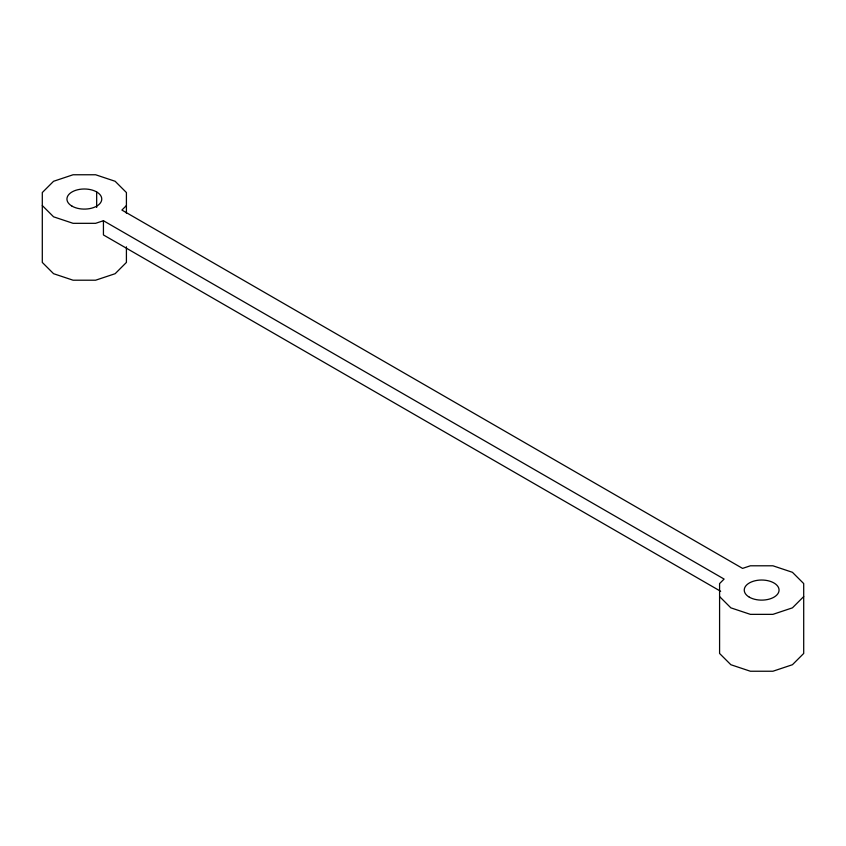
<?xml version="1.0" encoding="UTF-8"?>
<svg xmlns="http://www.w3.org/2000/svg" width="846" height="846" viewBox="0 0 846 846"><rect width="100%" height="100%" fill="white"/><g stroke="black" fill="none" stroke-linecap="round" stroke-linejoin="round"><path stroke-width="1.27" d="M126.414 205.546L121.898 210.062L742.566 568.396L750.381 565.794L772.916 565.794L792.427 572.298L803.7 583.571L803.7 653.461L792.427 664.723L772.916 671.238L750.381 671.238L730.859 664.723L719.586 653.461L719.586 583.571L724.102 579.066L103.434 220.721L95.619 223.323L73.084 223.323L53.573 216.819L42.3 205.546M803.7 596.578L792.427 607.851L772.916 614.355L750.381 614.355L730.859 607.851L719.586 596.578M720.665 591.301L103.434 234.945L103.434 220.721M126.414 213.308L126.414 192.539L115.141 181.277L95.619 174.762L73.084 174.762L53.573 181.277L42.3 192.539L42.3 262.429L53.573 273.702L73.084 280.206L95.619 280.206L115.141 273.702L126.414 262.429L126.414 246.831M96.666 191.936L96.666 207.45M72.037 206.16A17.417 10.057 0 0 0 101.171 201.644A17.417 10.057 0 0 0 79.852 189.335A17.417 10.057 0 0 0 72.037 206.16M749.334 597.181A17.417 10.057 0 0 0 778.468 592.676A17.417 10.057 0 0 0 757.138 580.367A17.417 10.057 0 0 0 749.334 597.181"/></g></svg>
